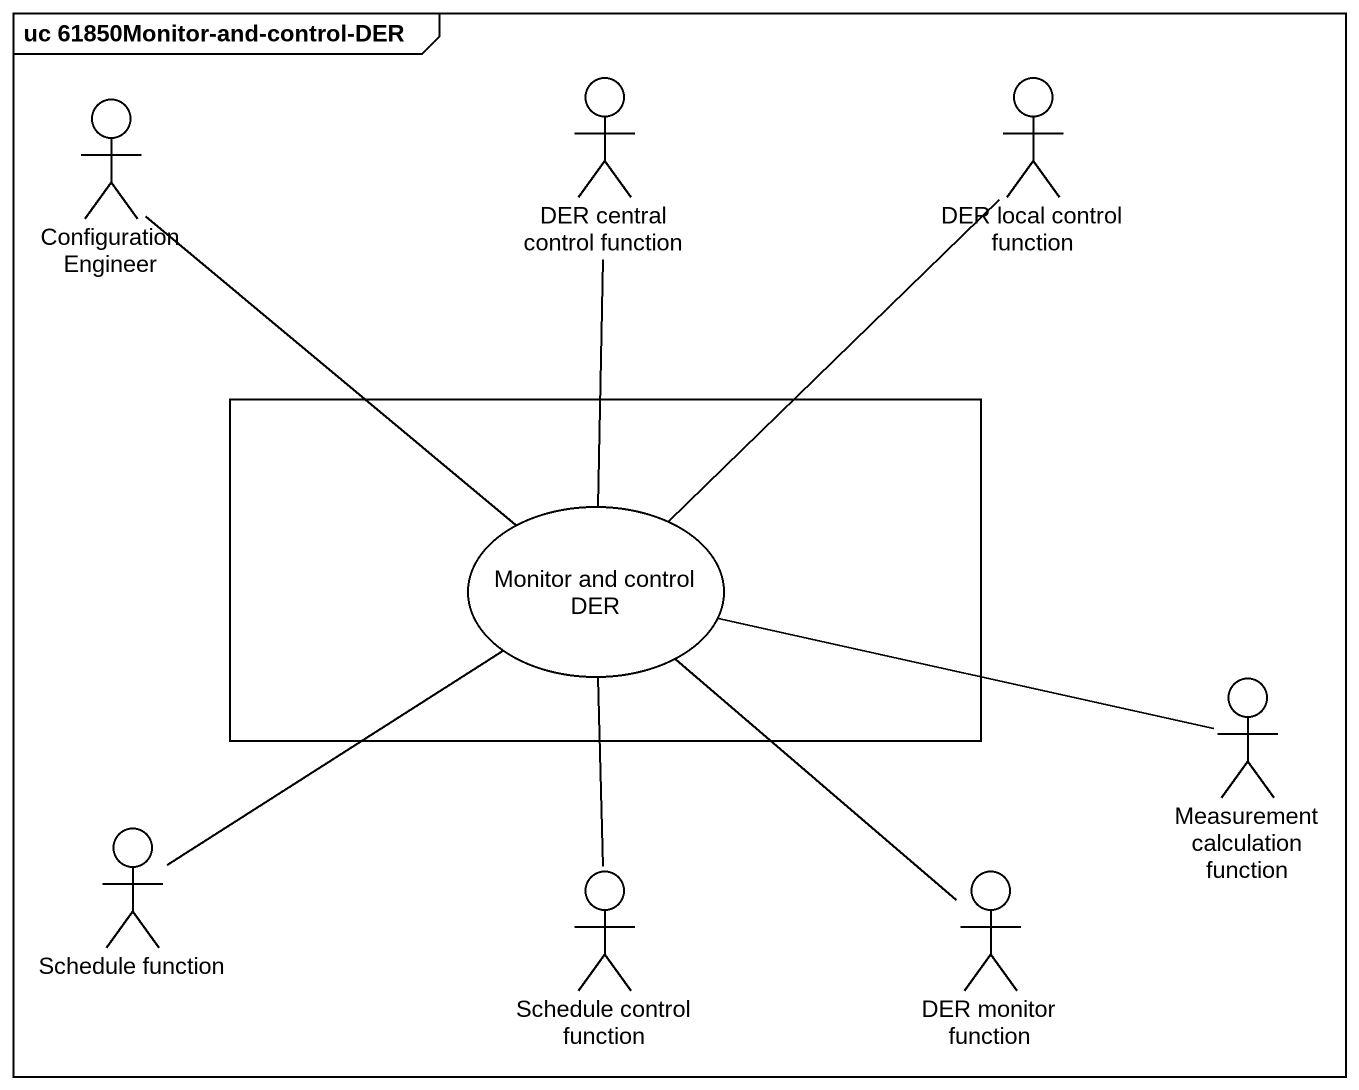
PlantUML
@startuml
mainframe uc 61850Monitor-and-control-DER
actor "Configuration Engineer" as Configuration_Engineer
actor "DER central control function" as DER_central_control_function
actor "DER local control function" as DER_local_control_function
rectangle " " as rectangle1 {
  usecase "Monitor and control DER" as Monitor_and_control_DER
}
actor "Measurement calculation function" as Measurement_calculation
actor "Schedule function" as Schedule_function
actor "Schedule control function" as Schedule_control_function
actor "DER monitor function" as DER_monitor_function
Configuration_Engineer -- Monitor_and_control_DER
DER_central_control_function -- Monitor_and_control_DER
DER_local_control_function -- Monitor_and_control_DER
Measurement_calculation -left- Monitor_and_control_DER
Schedule_function -up- Monitor_and_control_DER
Schedule_control_function -up- Monitor_and_control_DER
DER_monitor_function -up- Monitor_and_control_DER
@enduml
